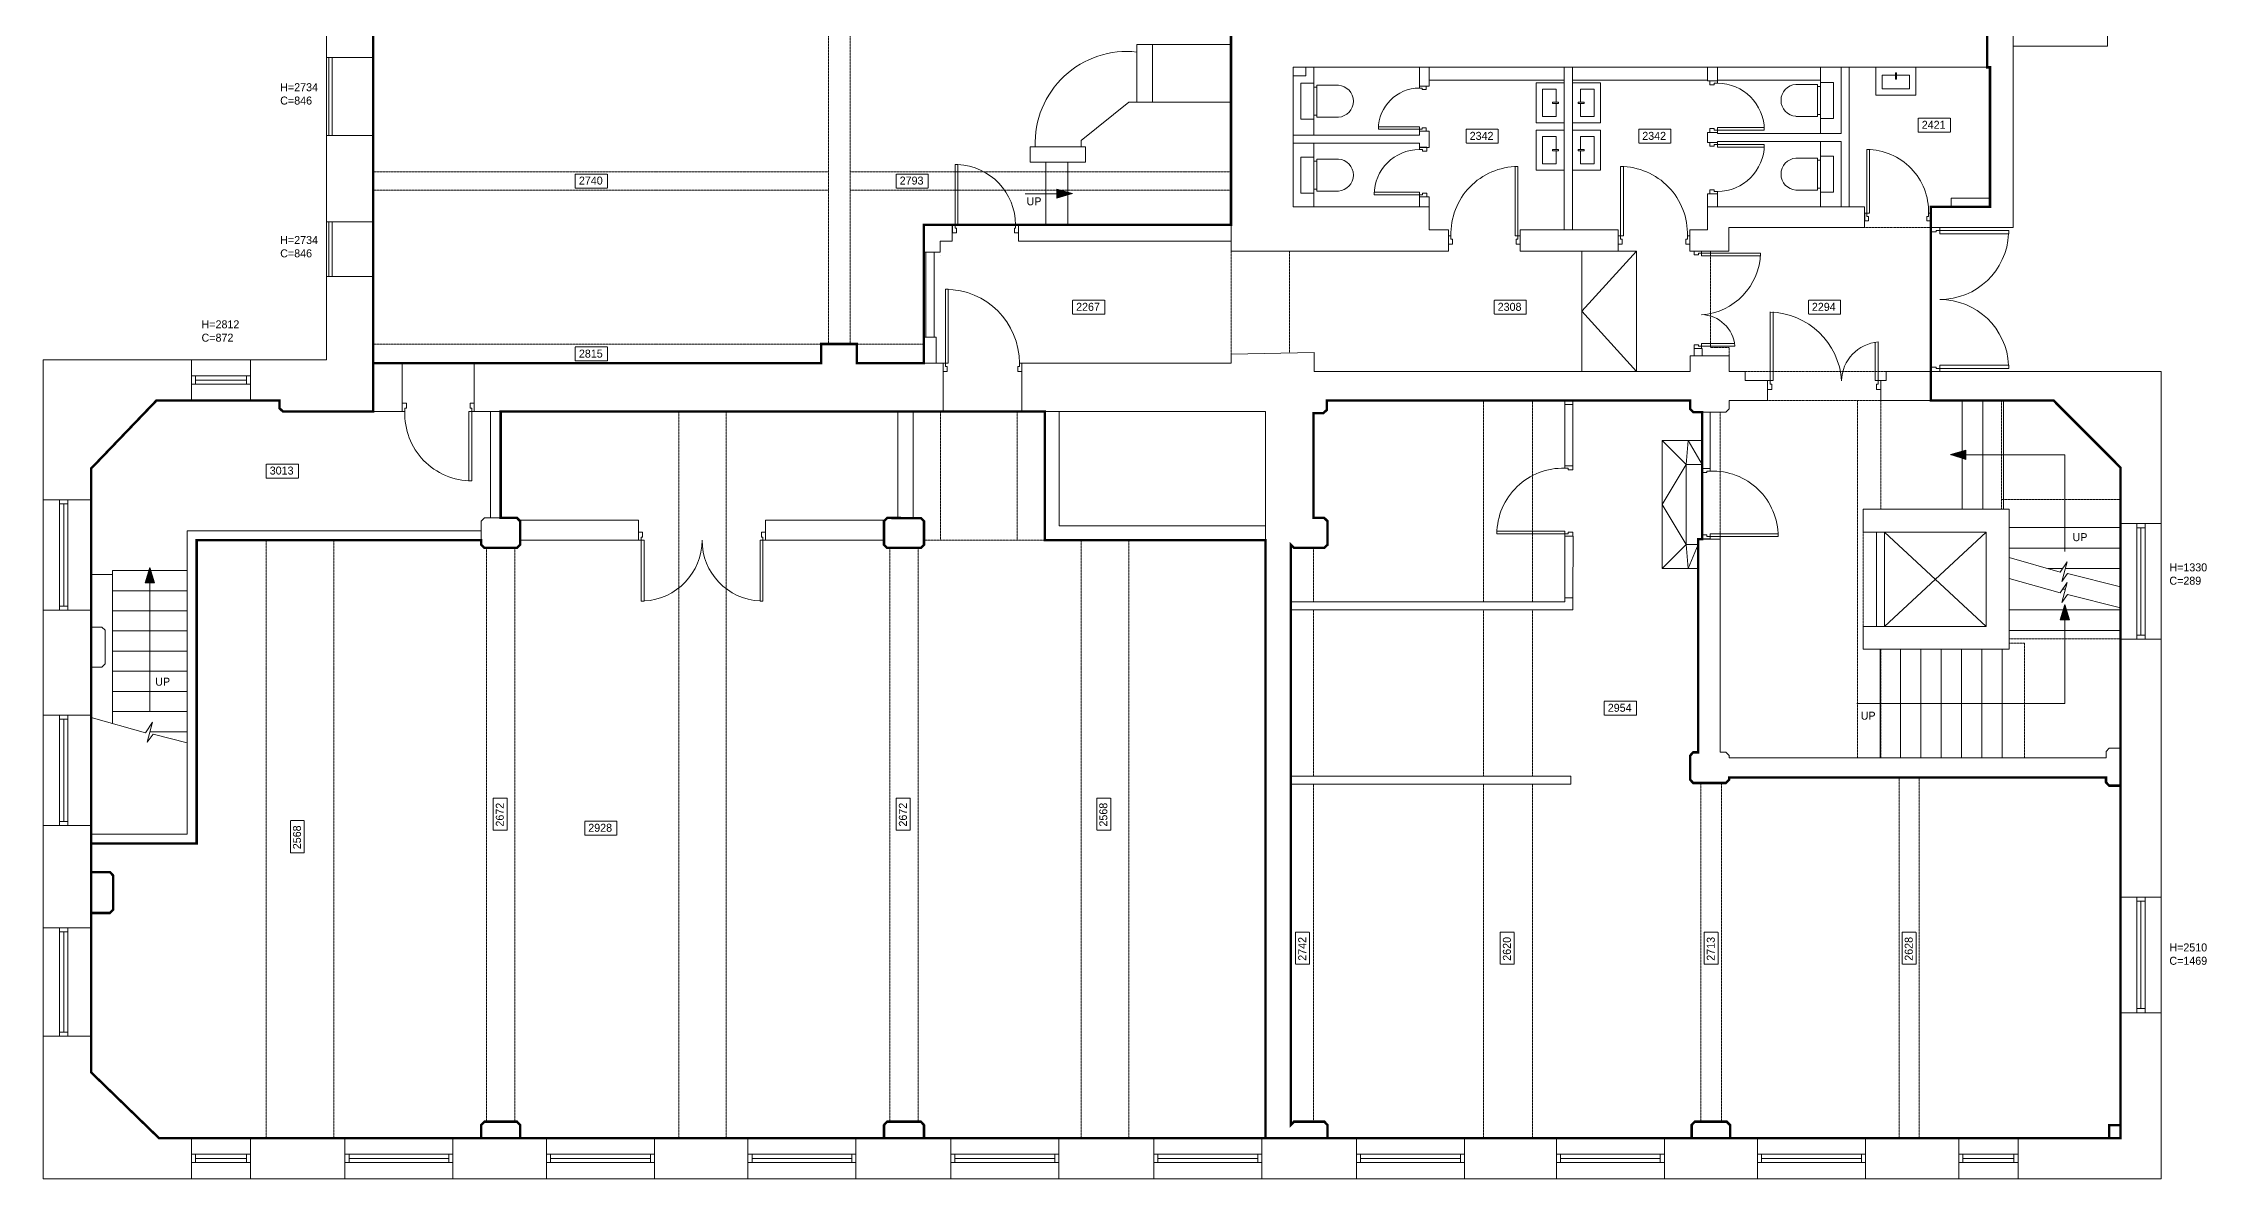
# Model space of a CAD drawing. Header units: millimetres. Extents: x 62976 to 1097852, y -110926 to 167100.
# Drawn here: x 851190 to 878229, y -27187 to -12993 of the extents above; entities that cross this region are included whole.
import ezdxf

# ---------------------------------------------------------------- set-up
doc = ezdxf.new("R2010")
doc.units = ezdxf.units.MM
doc.linetypes.add('HIDDENX2', pattern=[0.75, 0.5, -0.25])
for name, color, linetype, lineweight in [('BLOCKS', 8, 'Continuous', 15), ('Ceiling', 45, 'HIDDENX2', 15), ('Ceiling tag', 1, 'Continuous', 15), ('GIA', 84, 'Continuous', 15), ('NIA', 30, 'Continuous', 15), ('Partitions', 155, 'Continuous', 15), ('Stairs', 8, 'Continuous', 15), ('WALLS', 7, 'Continuous', 15)]:
    doc.layers.add(name, color=color, linetype=linetype, lineweight=lineweight)
doc.layers.add('Whatch', color=7, linetype='Continuous', lineweight=15, true_color=0xa8a8a8)
doc.styles.add('Century Gothic', font='GOTHIC.TTF')

# ---------------------------------------------------------------- blocks, each defined once
blk = doc.blocks.new('DOOR 840')
at = {"layer": 'BLOCKS'}
for p, q in [((-582, 249), (-582, -591)), ((-582, -591), (-582, 249)), ((-548, 249), (-582, 249)), ((-548, -591), (-548, 248)), ((-612, -691), (-612, -591)), ((-582, -591), (-612, -591)), ((-562, -691), (-612, -691)), ((-548, -591), (-582, -591)), ((-582, -632), (-582, -591)), ((-562, -632), (-582, -632)), ((-562, -691), (-562, -632)), ((208, -632), (228, -632)), ((208, -691), (208, -632)), ((208, -691), (258, -691)), ((228, -632), (228, -591)), ((228, -591), (258, -591)), ((258, -691), (258, -591))]:
    blk.add_line(p, q, dxfattribs=at)
blk.add_arc((-586, -565), 814, 358.1575, 89.7593, dxfattribs=at)
blk = doc.blocks.new('DOOR 760')
at = {"layer": 'BLOCKS'}
for p, q in [((-712, -265), (-747, -265)), ((-747, -265), (-747, -365)), ((-712, -265), (-712, -305)), ((83, -265), (48, -265)), ((48, -305), (48, -265)), ((83, -365), (83, -265)), ((-747, -365), (-697, -365)), ((-712, -305), (-697, -305)), ((-697, -305), (-697, -365)), ((33, -305), (33, -365)), ((48, -305), (33, -305)), ((33, -365), (83, -365))]:
    blk.add_line(p, q, dxfattribs=at)
blk.add_lwpolyline([(-677, -265), (-677, 495), (-712, 495), (-712, -265)], close=True, dxfattribs=at)
blk.add_arc((-714, -266), 761, 0.0439, 87.2558, dxfattribs=at)
blk = doc.blocks.new('door')
at = {"layer": 'BLOCKS'}
for p, q in [((0, 450), (0, -450)), ((0, 450), (34, 450)), ((0, -450), (0, 450)), ((34, -450), (34, 450)), ((-30, -550), (-30, -450)), ((0, -450), (-30, -450)), ((34, -450), (0, -450)), ((0, -491), (0, -450)), ((20, -491), (0, -491)), ((20, -550), (20, -491)), ((880, -491), (900, -491)), ((880, -550), (880, -491)), ((900, -491), (900, -450)), ((900, -450), (930, -450)), ((930, -550), (930, -450)), ((20, -550), (-30, -550)), ((880, -550), (930, -550))]:
    blk.add_line(p, q, dxfattribs=at)
blk.add_arc((0, -450), 900, 0, 90, dxfattribs=at)
blk = doc.blocks.new('DOOR 900')
at = {"layer": 'Whatch'}
blk.add_blockref('door', (-825, 91), dxfattribs=at)
blk = doc.blocks.new('DOOR 610')
at = {"layer": 'BLOCKS'}
for p, q in [((-582, 428), (-582, -182)), ((-582, 428), (-548, 428)), ((-548, -182), (-548, 428)), ((-612, -282), (-612, -182)), ((-582, -182), (-612, -182)), ((-548, -182), (-582, -182)), ((-582, -223), (-582, -182)), ((-562, -223), (-582, -223)), ((-562, -282), (-562, -223)), ((8, -223), (28, -223)), ((8, -282), (8, -223)), ((28, -223), (28, -182)), ((28, -182), (58, -182)), ((58, -282), (58, -182)), ((-562, -282), (-612, -282)), ((8, -282), (58, -282))]:
    blk.add_line(p, q, dxfattribs=at)
blk.add_arc((-582, -182), 610, 0, 90, dxfattribs=at)
blk = doc.blocks.new('wc')
at = {"layer": 'BLOCKS'}
for p, q in [((36874, 129352), (36874, 129084)), ((37274, 129084), (37274, 129352)), ((37299, 129044), (36849, 129044)), ((36849, 129044), (36849, 128881)), ((36874, 129084), (36899, 129084)), ((36899, 129044), (36899, 129084)), ((36899, 129084), (37249, 129084)), ((37249, 129084), (37249, 129044)), ((37274, 129084), (37249, 129084)), ((37299, 128881), (37299, 129044)), ((36849, 128881), (37299, 128881))]:
    blk.add_line(p, q, dxfattribs=at)
blk.add_arc((37074, 129339), 200, 3.8042, 176.1958, dxfattribs=at)
blk = doc.blocks.new('sink wc')
at = {"layer": 'BLOCKS'}
for p, q in [((36043, 129595), (36543, 129595)), ((36043, 129245), (36043, 129595)), ((36285, 129525), (36285, 129448)), ((36285, 129525), (36300, 129525)), ((36300, 129525), (36300, 129448)), ((36543, 129595), (36543, 129245)), ((36123, 129495), (36285, 129495)), ((36123, 129325), (36123, 129495)), ((36463, 129325), (36123, 129325)), ((36300, 129448), (36285, 129448)), ((36300, 129495), (36463, 129495)), ((36463, 129495), (36463, 129325)), ((36543, 129245), (36043, 129245))]:
    blk.add_line(p, q, dxfattribs=at)
blk = doc.blocks.new('DOOR 1210')
at = {"layer": 'BLOCKS'}
for p, q in [((523, -547), (523, 233)), ((557, 233), (557, -547)), ((-673, -107), (-673, -547)), ((-639, -547), (-639, -111)), ((-703, -647), (-703, -547)), ((-673, -547), (-703, -547)), ((-653, -647), (-703, -647)), ((-639, -547), (-673, -547)), ((-673, -588), (-673, -547)), ((-653, -588), (-673, -588)), ((-653, -647), (-653, -588)), ((523, -547), (557, -547)), ((537, -588), (557, -588)), ((537, -647), (537, -588)), ((537, -647), (587, -647)), ((557, -588), (557, -547)), ((557, -588), (557, -547)), ((557, -547), (587, -547)), ((587, -647), (587, -547))]:
    blk.add_line(p, q, dxfattribs=at)
for centre, radius, start, end in [((580, -605), 838, 91.5864, 176.0634), ((-708, -559), 453, 1.4922, 85.5208)]:
    blk.add_arc(centre, radius, start, end, dxfattribs=at)
blk = doc.blocks.new('DOUBLE DOOR')
at = {"layer": 'BLOCKS'}
for p, q in [((-1520, -760), (-1555, -760)), ((-1555, -760), (-1555, -860)), ((-1555, -860), (-1505, -860)), ((-1520, -760), (-1520, -800)), ((-1520, -800), (-1505, -800)), ((-1505, -800), (-1505, -860)), ((-15, -800), (-15, -860)), ((0, -800), (-15, -800)), ((35, -860), (-15, -860)), ((0, -760), (35, -760)), ((0, -760), (0, -800)), ((35, -760), (35, -860))]:
    blk.add_line(p, q, dxfattribs=at)
for points in [[(-1485, -760), (-1485, 0), (-1520, 0), (-1520, -760)], [(-35, -760), (-35, 0), (0, 0), (0, -760)]]:
    blk.add_lwpolyline(points, close=True, dxfattribs=at)
for centre, start, end in [((-1521, -761), 0.0439, 87.2558), ((1, -761), 92.7442, 179.9561)]:
    blk.add_arc(centre, 761, start, end, dxfattribs=at)

msp = doc.modelspace()

# ---------------------------------------------------------------- hatches: boundary and pattern name
at = {"layer": 'Stairs'}
for points in [[(863859, -14816), (863859, -14931), (864051, -14872)], [(875220, -18079), (875220, -18195), (875027, -18136)], [(852580, -19738), (852464, -19738), (852523, -19545)], [(876513, -20202), (876397, -20202), (876456, -20009)]]:
    msp.add_hatch(color=256, dxfattribs=at).paths.add_polyline_path(points)

# ---------------------------------------------------------------- linework, layer by layer
at = {"layer": 'BLOCKS', "ltscale": 2}
for p, q in [((876989, -13029), (876989, -8927)), ((854760, -13172), (854760, -14146)), ((854800, -13172), (854800, -14146)), ((865051, -13008), (866034, -13008)), ((875809, -13029), (876989, -13029)), ((867068, -14143), (867068, -13294)), ((864757, -13729), (864160, -14208)), ((864857, -13729), (864757, -13729)), ((865051, -13729), (866034, -13729)), ((864160, -14288), (864160, -14208)), ((867068, -15038), (867068, -14244)), ((854760, -15226), (854760, -15911)), ((854800, -15226), (854800, -15911)), ((870208, -17508), (870208, -18276)), ((870308, -17508), (870308, -18276)), ((870208, -19156), (870208, -19924)), ((870309, -19156), (870308, -19924))]:
    msp.add_line(p, q, dxfattribs=at)
at = {"layer": 'BLOCKS'}
for p, q in [((855311, -13172), (855311, -14146)), ((870199, -13456), (868512, -13456)), ((871990, -13456), (870303, -13456)), ((873403, -13456), (872113, -13456)), ((873403, -14120), (873403, -13294)), ((873403, -14221), (873403, -15038)), ((855311, -15226), (855311, -15911)), ((862221, -16666), (862221, -15606)), ((862322, -16666), (862322, -15606)), ((853041, -17152), (853780, -17152)), ((853041, -17256), (853780, -17256)), ((853092, -17256), (853092, -17152)), ((853092, -17203), (853730, -17203)), ((853730, -17256), (853730, -17152)), ((853041, -17458), (853780, -17458)), ((851392, -18701), (851392, -20080)), ((851392, -18751), (851495, -18751)), ((851445, -18751), (851445, -20029)), ((851495, -18701), (851495, -20080)), ((851787, -18701), (851787, -20080)), ((874101, -20282), (874101, -19103)), ((877152, -18997), (877152, -20443)), ((877354, -18997), (877354, -20443)), ((877354, -19050), (877458, -19050)), ((877405, -19050), (877405, -20392)), ((877458, -18997), (877458, -20443)), ((851392, -20029), (851495, -20029)), ((877354, -20392), (877458, -20392)), ((851392, -22772), (851392, -21393)), ((851392, -21443), (851495, -21443)), ((851445, -22721), (851445, -21443)), ((851495, -22772), (851495, -21393)), ((851787, -22772), (851787, -21393)), ((851392, -22721), (851495, -22721)), ((877152, -25114), (877152, -23668)), ((877354, -25114), (877354, -23668)), ((877354, -23719), (877458, -23719)), ((877405, -25061), (877405, -23719)), ((877458, -25114), (877458, -23668)), ((851392, -25405), (851392, -24051)), ((851495, -25405), (851495, -24051)), ((851787, -25405), (851787, -24048)), ((851392, -24102), (851495, -24102)), ((851445, -25355), (851445, -24102)), ((877354, -25061), (877458, -25061)), ((877405, -25115), (877405, -25114)), ((851392, -25355), (851495, -25355)), ((853041, -26679), (853780, -26679)), ((854960, -26679), (856310, -26679)), ((857479, -26679), (858829, -26679)), ((859997, -26679), (861347, -26679)), ((862533, -26679), (863883, -26679)), ((865069, -26679), (866419, -26679)), ((867603, -26679), (868953, -26679)), ((870100, -26679), (871450, -26679)), ((872613, -26679), (873963, -26679)), ((875131, -26679), (875870, -26679)), ((853041, -26881), (853780, -26881)), ((853041, -26985), (853780, -26985)), ((853092, -26881), (853092, -26985)), ((853092, -26934), (853730, -26934)), ((853730, -26881), (853730, -26985)), ((854960, -26881), (856310, -26881)), ((854960, -26985), (856310, -26985)), ((855011, -26881), (855011, -26985)), ((855011, -26934), (856259, -26934)), ((856259, -26881), (856259, -26985)), ((857479, -26881), (858829, -26881)), ((857479, -26985), (858829, -26985)), ((857530, -26881), (857530, -26985)), ((857530, -26934), (858779, -26934)), ((858779, -26881), (858779, -26985)), ((859997, -26881), (861347, -26881)), ((859997, -26985), (861347, -26985)), ((860048, -26881), (860048, -26985)), ((860048, -26934), (861296, -26934)), ((861296, -26881), (861296, -26985)), ((862533, -26881), (863883, -26881)), ((862533, -26985), (863883, -26985)), ((862584, -26881), (862584, -26985)), ((862584, -26934), (863832, -26934)), ((863832, -26881), (863832, -26985)), ((865069, -26881), (866419, -26881)), ((865069, -26985), (866419, -26985)), ((865120, -26881), (865120, -26985)), ((865120, -26934), (866369, -26934)), ((866369, -26881), (866369, -26985)), ((867603, -26881), (868953, -26881)), ((867603, -26985), (868953, -26985)), ((867654, -26881), (867654, -26985)), ((867654, -26934), (868903, -26934)), ((868903, -26881), (868903, -26985)), ((870100, -26881), (871450, -26881)), ((870100, -26985), (871450, -26985)), ((870150, -26881), (870150, -26985)), ((870150, -26934), (871399, -26934)), ((871399, -26881), (871399, -26985)), ((872613, -26881), (873963, -26881)), ((872613, -26985), (873963, -26985)), ((872663, -26881), (872663, -26985)), ((872663, -26934), (873912, -26934)), ((873912, -26881), (873912, -26985)), ((875131, -26881), (875870, -26881)), ((875131, -26985), (875870, -26985)), ((875182, -26881), (875182, -26985)), ((875182, -26934), (875819, -26934)), ((875819, -26881), (875819, -26985))]:
    msp.add_line(p, q, dxfattribs=at)
at = {"layer": 'BLOCKS', "ltscale": 2}
msp.add_arc((864731, -14240), 1144, 83.6521, 182.4017, dxfattribs=at)
at = {"layer": 'Ceiling', "ltscale": 2}
for p, q in [((861002, -16753), (861002, -9090)), ((861274, -9090), (861274, -16753)), ((861002, -14600), (855311, -14600)), ((866034, -14600), (861274, -14600)), ((861002, -14830), (855311, -14830)), ((866034, -14830), (861274, -14830)), ((873953, -15295), (874779, -15295)), ((866034, -15591), (866034, -16880)), ((866765, -15591), (866765, -16865)), ((872026, -15591), (872026, -16797)), ((860912, -16753), (855311, -16753)), ((861357, -16753), (862195, -16753)), ((855676, -16993), (856576, -16993)), ((872026, -16797), (872260, -16797)), ((872260, -16899), (872260, -16797)), ((872462, -17097), (874222, -17097)), ((869190, -19974), (869190, -17458)), ((869803, -19974), (869803, -17458)), ((872738, -17458), (874154, -17458)), ((873864, -17458), (873864, -21927)), ((874154, -17458), (874154, -18818)), ((875662, -18818), (875662, -17458)), ((859131, -26679), (859131, -17595)), ((859724, -26679), (859724, -17595)), ((862405, -19206), (862405, -17595)), ((862435, -17595), (863421, -17595)), ((863362, -19206), (863362, -17595)), ((872148, -19191), (872148, -17605)), ((875662, -18698), (877152, -18698)), ((873936, -19103), (873936, -20282)), ((853974, -26679), (853974, -19206)), ((854821, -26679), (854821, -19206)), ((856731, -26474), (856731, -19302)), ((857083, -26474), (857083, -19302)), ((861769, -26474), (861769, -19302)), ((862125, -26474), (862125, -19302)), ((863707, -19206), (862197, -19206)), ((864161, -26679), (864161, -19206)), ((864759, -26679), (864759, -19206)), ((867065, -19303), (867065, -19974)), ((867065, -20074), (867065, -22156)), ((869190, -22156), (869190, -20074)), ((869803, -22156), (869803, -20074)), ((875758, -20438), (877152, -20438)), ((875758, -20494), (875950, -20494)), ((875950, -20494), (875950, -21927)), ((874154, -20566), (874154, -21927)), ((874386, -26679), (874386, -22171)), ((874634, -26679), (874634, -22171)), ((867065, -22256), (867065, -26474)), ((869190, -26679), (869190, -22256)), ((869803, -26679), (869803, -22256)), ((871904, -26474), (871904, -22240)), ((872163, -26474), (872163, -22240))]:
    msp.add_line(p, q, dxfattribs=at)
at = {"layer": 'Ceiling'}
for points in [[(874623, -13931), (875025, -13931), (875025, -14106), (874623, -14106)], [(868972, -14069), (869374, -14069), (869374, -14243), (868972, -14243)], [(871129, -14069), (871531, -14069), (871531, -14243), (871129, -14243)], [(857839, -14628), (858241, -14628), (858241, -14803), (857839, -14803)], [(861849, -14628), (862250, -14628), (862250, -14803), (861849, -14803)], [(864053, -16206), (864455, -16206), (864455, -16380), (864053, -16380)], [(869323, -16206), (869724, -16206), (869724, -16380), (869323, -16380)], [(873250, -16206), (873651, -16206), (873651, -16380), (873250, -16380)], [(857839, -16790), (858241, -16790), (858241, -16965), (857839, -16965)], [(853976, -18253), (854378, -18253), (854378, -18428), (853976, -18428)], [(870699, -21217), (871101, -21217), (871101, -21392), (870699, -21392)], [(856812, -22829), (856812, -22428), (856987, -22428), (856987, -22829)], [(861851, -22829), (861851, -22428), (862026, -22428), (862026, -22829)], [(864356, -22829), (864356, -22428), (864530, -22428), (864530, -22829)], [(854278, -23113), (854278, -22711), (854452, -22711), (854452, -23113)], [(857956, -22717), (858358, -22717), (858358, -22892), (857956, -22892)], [(866842, -24507), (866842, -24105), (867016, -24105), (867016, -24507)], [(869399, -24507), (869399, -24105), (869574, -24105), (869574, -24507)], [(871948, -24507), (871948, -24105), (872123, -24105), (872123, -24507)], [(874422, -24507), (874422, -24105), (874596, -24105), (874596, -24507)]]:
    msp.add_lwpolyline(points, close=True, dxfattribs=at)
at = {"layer": 'GIA', "ltscale": 2, "const_width": 30}
msp.add_lwpolyline([(875484, -12889), (875484, -13294), (875520, -13294), (875520, -15038), (874779, -15038), (874779, -17458), (876313, -17458), (877152, -18298), (877152, -26679), (852635, -26679), (851787, -25857), (851787, -18310), (852605, -17458), (854141, -17458), (854141, -17555), (854183, -17595), (855313, -17595), (855311, -10388)], dxfattribs=at)
at = {"layer": 'NIA', "ltscale": 2, "const_width": 30}
for points in [[(855311, -16993), (855311, -10388), (856234, -10388), (856234, -796), (866034, -796), (866034, -15263), (862195, -15263), (862195, -16993), (861357, -16993), (861357, -16753), (860912, -16753), (860912, -16993)], [(867231, -17458), (871772, -17458), (871772, -17565), (871811, -17605), (871923, -17605), (871923, -19191), (871872, -19191), (871872, -21857), (871811, -21857), (871772, -21898), (871772, -22199), (871811, -22240), (872218, -22240), (872260, -22199), (872260, -22171), (876970, -22171), (876970, -22232), (877010, -22274), (877152, -22274), (877152, -26516), (877011, -26516), (877011, -26679), (872271, -26679), (872271, -26516), (872229, -26474), (871831, -26474), (871791, -26516), (871791, -26679), (867241, -26679), (867241, -26516), (867201, -26474), (866821, -26474), (866781, -26516), (866781, -19260), (866823, -19302), (867199, -19302), (867241, -19262), (867241, -18968), (867199, -18927), (867065, -18927), (867065, -17617), (867189, -17617), (867231, -17577)], [(866464, -19206), (863707, -19206), (863707, -17595), (856906, -17595), (856906, -18927), (857110, -18927), (857150, -18968), (857150, -19262), (857110, -19302), (856703, -19302), (856662, -19262), (856662, -19206), (853107, -19206), (853107, -22996), (851787, -22996), (851787, -23355), (852023, -23355), (852063, -23397), (852063, -23824), (852023, -23865), (851787, -23865), (851787, -25857), (852635, -26679), (856662, -26679), (856662, -26516), (856703, -26474), (857110, -26474), (857150, -26516), (857150, -26679), (861697, -26679), (861697, -26516), (861736, -26474), (862157, -26474), (862197, -26516), (862197, -26679), (866464, -26679)], [(861736, -19302), (861697, -19262), (861697, -18968), (861736, -18927), (862160, -18930), (862197, -18968), (862197, -19262), (862157, -19302)]]:
    msp.add_lwpolyline(points, close=True, dxfattribs=at)
at = {"layer": 'Partitions'}
for p, q in [((864857, -13008), (865051, -13008)), ((864857, -13008), (864857, -13729)), ((865051, -13008), (865051, -13729)), ((866970, -13401), (866812, -13401)), ((866970, -13294), (866970, -13401)), ((868389, -13294), (868389, -13529)), ((868512, -13529), (868512, -13294)), ((870199, -15325), (870199, -13294)), ((870303, -15325), (870303, -13294)), ((871990, -13465), (871990, -13294)), ((872113, -13465), (871990, -13465)), ((872113, -13465), (872113, -13294)), ((873659, -14120), (873659, -13294)), ((873761, -13294), (873761, -15038)), ((864857, -13729), (865051, -13729)), ((868389, -13529), (868512, -13529)), ((863524, -14288), (863524, -14481)), ((863524, -14288), (864214, -14288)), ((864214, -14288), (864214, -14481)), ((866812, -14143), (868389, -14143)), ((866812, -14244), (868389, -14244)), ((868389, -14143), (868389, -14092)), ((868512, -14092), (868389, -14092)), ((868389, -14244), (868389, -14295)), ((868512, -14295), (868389, -14295)), ((868512, -14295), (868512, -14092)), ((871990, -14109), (872113, -14109)), ((871990, -14232), (871990, -14109)), ((871990, -14232), (872113, -14232)), ((872113, -14120), (872113, -14109)), ((873659, -14120), (872113, -14120)), ((872113, -14232), (872113, -14221)), ((873659, -14221), (872113, -14221)), ((873659, -14221), (873659, -15038)), ((863524, -14481), (864214, -14481)), ((868512, -14915), (868389, -14915)), ((868389, -14915), (868389, -15038)), ((868512, -14915), (868512, -15038)), ((871990, -15038), (871990, -14875)), ((872113, -14875), (871990, -14875)), ((872113, -15038), (872113, -14875)), ((862195, -15606), (862195, -15263)), ((862551, -15263), (862195, -15263)), ((862551, -15263), (862551, -15468)), ((866034, -15263), (863376, -15263)), ((863376, -15468), (863376, -15263)), ((862399, -15606), (862195, -15606)), ((862551, -15468), (862399, -15468)), ((862399, -15468), (862399, -15606)), ((862399, -15649), (862399, -15649)), ((863376, -15468), (866034, -15468)), ((862195, -16993), (862195, -16666)), ((862195, -16666), (862349, -16666)), ((862349, -16666), (862349, -16993)), ((871821, -16899), (871821, -16809)), ((871922, -16809), (871821, -16809)), ((871922, -16809), (871922, -16899)), ((870208, -17508), (870208, -17458)), ((870208, -17508), (870308, -17508)), ((870308, -17508), (870308, -17458)), ((856777, -18927), (856777, -17595)), ((856906, -17595), (856906, -18927)), ((861868, -17595), (861868, -18927)), ((862060, -18927), (862060, -17595)), ((863707, -19206), (863707, -17595)), ((871923, -17605), (871923, -18311)), ((872024, -17605), (872024, -18311)), ((856662, -19089), (852990, -19089)), ((852990, -19089), (852990, -22879)), ((858628, -18953), (857135, -18953)), ((858628, -19206), (858628, -18953)), ((861711, -18953), (860218, -18953)), ((860218, -19206), (860218, -18953)), ((853107, -19206), (856662, -19206)), ((853107, -22996), (853107, -19206)), ((857150, -19206), (858628, -19206)), ((860218, -19206), (861697, -19206)), ((863707, -19206), (866464, -19206)), ((866781, -19974), (870208, -19974)), ((870208, -19974), (870208, -19924)), ((870208, -19924), (870308, -19924)), ((870308, -20074), (870308, -19924)), ((866781, -20074), (870308, -20074)), ((866781, -22156), (870281, -22156)), ((870281, -22156), (870281, -22256)), ((866781, -22256), (870281, -22256)), ((851787, -22879), (852990, -22879)), ((851787, -22996), (853107, -22996))]:
    msp.add_line(p, q, dxfattribs=at)
at = {"layer": 'Stairs', "ltscale": 2}
for p, q in [((863718, -15263), (863718, -14481)), ((863993, -15263), (863993, -14481)), ((870417, -15591), (870417, -17097)), ((870417, -16344), (871101, -15591)), ((871101, -15591), (871101, -17097)), ((870417, -16344), (871101, -17097)), ((871923, -17958), (871423, -17958)), ((871423, -17958), (871423, -19558)), ((871723, -18258), (871423, -17958)), ((871747, -17958), (871723, -18258)), ((871747, -17958), (871923, -18258)), ((871423, -18758), (871723, -18258)), ((871723, -18258), (871723, -19258)), ((871723, -18258), (871923, -18258)), ((871923, -18361), (871923, -19140)), ((871423, -18758), (871723, -19258)), ((871723, -19258), (871423, -19558)), ((871723, -19258), (871872, -19258)), ((871723, -19258), (871747, -19558)), ((871747, -19558), (871872, -19258)), ((871423, -19558), (871872, -19558))]:
    msp.add_line(p, q, dxfattribs=at)
at = {"layer": 'Stairs'}
for p, q in [((863859, -14816), (863859, -14931)), ((863859, -14816), (864051, -14872)), ((863462, -14874), (863859, -14874)), ((863859, -14931), (864051, -14872)), ((875171, -18818), (875171, -17458)), ((875429, -18818), (875429, -17458)), ((875687, -18818), (875687, -17458)), ((875220, -18079), (875027, -18136)), ((875220, -18079), (875220, -18195)), ((875220, -18195), (875027, -18136)), ((876455, -18137), (875031, -18137)), ((876455, -19345), (876455, -18137)), ((875758, -19047), (877152, -19047)), ((875758, -19304), (877152, -19304)), ((876397, -19604), (875758, -19423)), ((852055, -19635), (851787, -19635)), ((852055, -19585), (852055, -21495)), ((852990, -19585), (852055, -19585)), ((852464, -19738), (852523, -19545)), ((852580, -19738), (852464, -19738)), ((852522, -21348), (852522, -19738)), ((852580, -19738), (852523, -19545)), ((876397, -19865), (875758, -19685)), ((876247, -19561), (876425, -19561)), ((876483, -19474), (876397, -19604)), ((876483, -19735), (876397, -19865)), ((876418, -19723), (876483, -19474)), ((876490, -19622), (876418, -19723)), ((876418, -19984), (876483, -19735)), ((876460, -19561), (877152, -19561)), ((877152, -19788), (876490, -19622)), ((852990, -19837), (852055, -19837)), ((876490, -19883), (876418, -19984)), ((876428, -19818), (876461, -19818)), ((877152, -20049), (876490, -19883)), ((852990, -20089), (852055, -20089)), ((875758, -20076), (877152, -20076)), ((876397, -20202), (876456, -20009)), ((876513, -20202), (876397, -20202)), ((876455, -21246), (876455, -20202)), ((876513, -20202), (876456, -20009)), ((852990, -20340), (852055, -20340)), ((877152, -20333), (875758, -20333)), ((852990, -20592), (852055, -20592)), ((874147, -20566), (874147, -21927)), ((874401, -20566), (874401, -21927)), ((874656, -20566), (874656, -21927)), ((874910, -20566), (874910, -21927)), ((875165, -20566), (875165, -21927)), ((875419, -20566), (875419, -21927)), ((875674, -20566), (875674, -21927)), ((852990, -20844), (852055, -20844)), ((852990, -21096), (852055, -21096)), ((852990, -21348), (852055, -21348)), ((873854, -21246), (876455, -21246)), ((852469, -21612), (851787, -21420)), ((852555, -21482), (852469, -21612)), ((852490, -21731), (852555, -21482)), ((852562, -21630), (852490, -21731)), ((852990, -21600), (852524, -21600)), ((852990, -21738), (852562, -21630))]:
    msp.add_line(p, q, dxfattribs=at)
at = {"layer": 'WALLS'}
for p, q in [((866034, -796), (866034, -15591)), ((855311, -13172), (855311, -12105)), ((854730, -13172), (855311, -13172)), ((875520, -13294), (866812, -13294)), ((875520, -14930), (875520, -13294)), ((854730, -14146), (855311, -14146)), ((855311, -14146), (855311, -15226)), ((866812, -15038), (868512, -15038)), ((868512, -15038), (868512, -15325)), ((871990, -15325), (871990, -15038)), ((873953, -15038), (871990, -15038)), ((873953, -15295), (873953, -15038)), ((874779, -15295), (874779, -15038)), ((874779, -15038), (875036, -15038)), ((875036, -15038), (875036, -14930)), ((875036, -14930), (875520, -14930)), ((855311, -15226), (854730, -15226)), ((868512, -15325), (868752, -15325)), ((869650, -15591), (869650, -15325)), ((869650, -15325), (870871, -15325)), ((870871, -15591), (870871, -15325)), ((871769, -15591), (871769, -15325)), ((871769, -15325), (871990, -15325)), ((873953, -15295), (872256, -15295)), ((872256, -15591), (872256, -15295)), ((874893, -15295), (874779, -15295)), ((866034, -15591), (868752, -15591)), ((869650, -15591), (870871, -15591)), ((871769, -15591), (872256, -15591)), ((854730, -15911), (855311, -15911)), ((855311, -15911), (855311, -16993)), ((860912, -16993), (860912, -16753)), ((861357, -16753), (860912, -16753)), ((861357, -16993), (861357, -16753)), ((853041, -17458), (853041, -16950)), ((853780, -17458), (853780, -16950)), ((855676, -16993), (855311, -16993)), ((855676, -16993), (855676, -17595)), ((860912, -16993), (856576, -16993)), ((856576, -16993), (856576, -17595)), ((862435, -16993), (861357, -16993)), ((862435, -16993), (862435, -17595)), ((866034, -16993), (863421, -16993)), ((863421, -16993), (863421, -17595)), ((866034, -16880), (867073, -16859)), ((866034, -16880), (866034, -16993)), ((867073, -16859), (867073, -17097)), ((871772, -17097), (871772, -16899)), ((871772, -16899), (872260, -16899)), ((872260, -17097), (872260, -16899)), ((867073, -17097), (871772, -17097)), ((872260, -17097), (872462, -17097)), ((872462, -17097), (872462, -17210)), ((872462, -17210), (872738, -17210)), ((872738, -17458), (872738, -17210)), ((874157, -17210), (874222, -17210)), ((874157, -17458), (874157, -17210)), ((874222, -17210), (874222, -17097)), ((853041, -17458), (852605, -17458)), ((853780, -17458), (854141, -17458)), ((854141, -17555), (854141, -17458)), ((854183, -17595), (854141, -17555)), ((867231, -17577), (867231, -17458)), ((867231, -17458), (871772, -17458)), ((871772, -17565), (871772, -17458)), ((871811, -17605), (871772, -17565)), ((872218, -17605), (872260, -17565)), ((872260, -17565), (872260, -17458)), ((872260, -17458), (872738, -17458)), ((874157, -17458), (876313, -17458)), ((877152, -18298), (876313, -17458)), ((855676, -17595), (854183, -17595)), ((862435, -17595), (856576, -17595)), ((863707, -17595), (863421, -17595)), ((867065, -17617), (867189, -17617)), ((867065, -18927), (867065, -17617)), ((867189, -17617), (867231, -17577)), ((871811, -17605), (872218, -17605)), ((851787, -18310), (851787, -18701)), ((877152, -18997), (877152, -18298)), ((851190, -18701), (851787, -18701)), ((856662, -18968), (856703, -18927)), ((856703, -18927), (857110, -18927)), ((857110, -18927), (857150, -18968)), ((861736, -18927), (861697, -18968)), ((862157, -18927), (861736, -18927)), ((862157, -18927), (862197, -18968)), ((867199, -18927), (867241, -18968)), ((873936, -18818), (875758, -18818)), ((873936, -19103), (873936, -18818)), ((875758, -18818), (875758, -20566)), ((856662, -19262), (856662, -18968)), ((857150, -18968), (857150, -19262)), ((861697, -18968), (861697, -19262)), ((862197, -18968), (862197, -19262)), ((867241, -18968), (867241, -19262)), ((871872, -19191), (871872, -21857)), ((871872, -19191), (872148, -19191)), ((872148, -19191), (872148, -21857)), ((873936, -19103), (874202, -19103)), ((877152, -18997), (877660, -18997)), ((856703, -19302), (856662, -19262)), ((856703, -19302), (857110, -19302)), ((857150, -19262), (857110, -19302)), ((861697, -19262), (861736, -19302)), ((861736, -19302), (862157, -19302)), ((862157, -19302), (862197, -19262)), ((866464, -26679), (866464, -19206)), ((866823, -19302), (866781, -19260)), ((866781, -26516), (866781, -19260)), ((867199, -19302), (866823, -19302)), ((867241, -19262), (867199, -19302)), ((851190, -20080), (851787, -20080)), ((851787, -20080), (851787, -20291)), ((851787, -20291), (851922, -20291)), ((851922, -20291), (851962, -20331)), ((851962, -20331), (851962, -20749)), ((873936, -20566), (873936, -20282)), ((873936, -20282), (874202, -20282)), ((877152, -21805), (877152, -20443)), ((877152, -20443), (877660, -20443)), ((851787, -20791), (851787, -21393)), ((851787, -20791), (851922, -20791)), ((851922, -20791), (851962, -20749)), ((873936, -20566), (875758, -20566)), ((851190, -21393), (851787, -21393)), ((871772, -21898), (871811, -21857)), ((871772, -21898), (871772, -22199)), ((871811, -21857), (871872, -21857)), ((872148, -21857), (872218, -21857)), ((872260, -21898), (872218, -21857)), ((872260, -21927), (872260, -21898)), ((876970, -21847), (877010, -21805)), ((876970, -21847), (876970, -21927)), ((877010, -21805), (877152, -21805)), ((876970, -21927), (872260, -21927)), ((872260, -22171), (876970, -22171)), ((872260, -22171), (872260, -22199)), ((876970, -22171), (876970, -22232)), ((871772, -22199), (871811, -22240)), ((871811, -22240), (872218, -22240)), ((872260, -22199), (872218, -22240)), ((877010, -22274), (876970, -22232)), ((877152, -22274), (877010, -22274)), ((877152, -23668), (877152, -22274)), ((851190, -22772), (851787, -22772)), ((851787, -22772), (851787, -23355)), ((851787, -23355), (852023, -23355)), ((852063, -23397), (852023, -23355)), ((852063, -23824), (852063, -23397)), ((877152, -23668), (877660, -23668)), ((851787, -24051), (851190, -24051)), ((852023, -23865), (851787, -23865)), ((851787, -23865), (851787, -24051)), ((852063, -23824), (852023, -23865)), ((877152, -26516), (877152, -25114)), ((877152, -25114), (877660, -25114)), ((851787, -25405), (851190, -25405)), ((851787, -25857), (851787, -25405)), ((856662, -26516), (856703, -26474)), ((856703, -26474), (857110, -26474)), ((857150, -26516), (857110, -26474)), ((861736, -26474), (861697, -26516)), ((862157, -26474), (861736, -26474)), ((862157, -26474), (862197, -26516)), ((866781, -26516), (866821, -26474)), ((866821, -26474), (867201, -26474)), ((867241, -26516), (867201, -26474)), ((871831, -26474), (871791, -26516)), ((872229, -26474), (871831, -26474)), ((872229, -26474), (872271, -26516)), ((852635, -26679), (853041, -26679)), ((853041, -26679), (853041, -27187)), ((853780, -26679), (853780, -27187)), ((853780, -26679), (854960, -26679)), ((854960, -26679), (854960, -27187)), ((856310, -26679), (856662, -26679)), ((856310, -27187), (856310, -26679)), ((856662, -26679), (856662, -26516)), ((857150, -26679), (857150, -26516)), ((857150, -26679), (857479, -26679)), ((857479, -26679), (857479, -27187)), ((858829, -26679), (859997, -26679)), ((858829, -27187), (858829, -26679)), ((859997, -26679), (859997, -27187)), ((861697, -26679), (861347, -26679)), ((861347, -27187), (861347, -26679)), ((861697, -26679), (861697, -26516)), ((862197, -26679), (862197, -26516)), ((862197, -26679), (862533, -26679)), ((862533, -26679), (862533, -27187)), ((863883, -26679), (865069, -26679)), ((863883, -27187), (863883, -26679)), ((865069, -26679), (865069, -27187)), ((866419, -26679), (866464, -26679)), ((866419, -27187), (866419, -26679)), ((867241, -26679), (867241, -26516)), ((867241, -26679), (867603, -26679)), ((867603, -27187), (867603, -26679)), ((868953, -26679), (868953, -27187)), ((868953, -26679), (870100, -26679)), ((870100, -27187), (870100, -26679)), ((871450, -26679), (871450, -27187)), ((871791, -26679), (871450, -26679)), ((871791, -26679), (871791, -26516)), ((872271, -26679), (872271, -26516)), ((872613, -26679), (872271, -26679)), ((872613, -27187), (872613, -26679)), ((873963, -26679), (875131, -26679)), ((873963, -26679), (873963, -27187)), ((875131, -27187), (875131, -26679)), ((875870, -27187), (875870, -26679)), ((875870, -26679), (877011, -26679)), ((877011, -26516), (877152, -26516)), ((877011, -26679), (877011, -26516))]:
    msp.add_line(p, q, dxfattribs=at)
at = {"layer": 'WALLS', "ltscale": 2}
for p, q in [((875809, -13029), (875809, -12889)), ((866812, -15038), (866812, -13294)), ((868752, -15325), (868752, -15591)), ((870871, -15591), (871101, -15591)), ((874222, -17097), (874893, -17097)), ((851787, -18310), (852605, -17458)), ((867199, -18927), (867065, -18927)), ((851787, -25857), (852635, -26679))]:
    msp.add_line(p, q, dxfattribs=at)
at = {"layer": 'Whatch'}
for p, q in [((875809, -15295), (875809, -13029)), ((874893, -15295), (875809, -15295)), ((874202, -20282), (874202, -19103)), ((874202, -19103), (875474, -19103)), ((874202, -20282), (875474, -19103)), ((874202, -19103), (875474, -20282)), ((875474, -19103), (875474, -20282)), ((875474, -20282), (874202, -20282))]:
    msp.add_line(p, q, dxfattribs=at)
at = {"layer": 'Whatch', "ltscale": 2}
for p, q in [((863707, -17595), (866464, -17595)), ((863887, -19026), (863887, -17595)), ((866464, -19206), (866464, -17595)), ((863887, -19026), (866464, -19026))]:
    msp.add_line(p, q, dxfattribs=at)
at = {"layer": 'Whatch'}
msp.add_lwpolyline([(853683, 1120), (853683, -796), (855653, -796), (855653, -9824), (854730, -9824), (854730, -16950), (851190, -16950), (851190, -27187), (877660, -27187), (877660, -17097), (874893, -17097)], dxfattribs=at)

# ---------------------------------------------------------------- block references
at = {"layer": 'BLOCKS', "rotation": 270}
for name, p in [('wc', (738024, 23356)), ('sink wc', (740604, 22555)), ('sink wc', (740604, 21963)), ('wc', (738024, 22433))]:
    msp.add_blockref(name, p, dxfattribs=at)
at = {"layer": 'BLOCKS', "xscale": -1}
for name, p, rotation in [('sink wc', (999897, 22555), 90), ('wc', (1002447, 23367), 90), ('sink wc', (999897, 21963), 90), ('wc', (1002447, 22445), 90), ('DOUBLE DOOR', (860183, -19966), 180)]:
    msp.add_blockref(name, p, dxfattribs=dict(at, rotation=rotation))
at = {"layer": 'BLOCKS'}
for name, p, xscale, yscale, zscale, rotation in [('DOOR 610', (872288, -13520), -0.960785864439702, 0.960785864439702, 0.960785864439702, 270), ('DOOR 610', (868236, -13577), 0.8414503545069427, 0.8414503545069427, 0.8414503545069427, 90), ('DOOR 610', (868220, -14348), 0.9258329888082929, 0.9258329888082929, 0.9258329888082929, 90), ('DOOR 610', (872288, -14820), 0.960785864439702, 0.960785864439702, 0.960785864439702, 270), ('DOUBLE DOOR', (875754, -17058), 1.133333333333292, 1.133333333333292, 1.133333333333292, 270), ('DOOR 1210', (872432, -16145), -0.943972762431805, 0.943972762431805, 0.943972762431805, 270), ('DOOR 840', (855943, -18207), 1.034482758620957, 1.034482758620957, 1.034482758620957, 180), ('DOOR 840', (869609, -18536), 1.011850096059442, 1.011850096059442, 1.011850096059442, 90.00000000000001), ('DOOR 840', (872622, -18571), -1.011850096059442, 1.011850096059442, 1.011850096059442, 270)]:
    msp.add_blockref(name, p, dxfattribs=dict(at, xscale=xscale, yscale=yscale, zscale=zscale, rotation=rotation))
at = {"layer": 'BLOCKS', "xscale": -1}
msp.add_blockref('sink wc', (910637, -142889), dxfattribs=at)
at = {"layer": 'BLOCKS'}
for name, p, xscale, yscale, zscale in [('DOOR 840', (874535, -14558), 0.9494252873563216, 0.9494252873563216, 0.9494252873563216), ('DOOR 760', (863294, -15000), 0.9938286697379799, 0.9938286697379799, 0.9938286697379799), ('DOOR 840', (869018, -14791), -1.032183908045709, 1.032183908045709, 1.032183908045709), ('DOOR 840', (871503, -14791), 1.032183908045709, 1.032183908045709, 1.032183908045709), ('DOOR 900', (863313, -16625), 1.027083333333333, 1.027083333333333, 1.027083333333333), ('DOOR 1210', (873384, -16609), -1.099920063948841, 1.099920063948841, 1.099920063948841)]:
    msp.add_blockref(name, p, dxfattribs=dict(at, xscale=xscale, yscale=yscale, zscale=zscale))

# ---------------------------------------------------------------- texts
at = {"layer": 'Ceiling', "char_height": 100, "width": 730.14, "attachment_point": 1, "style": 'Century Gothic'}
for s, insert in [('2421', (874667, -13963)), ('2342', (869017, -14101)), ('2342', (871174, -14101)), ('2740', (857884, -14660)), ('2793', (861893, -14660)), ('2267', (864098, -16238)), ('2308', (869367, -16238)), ('2294', (873294, -16238)), ('2815', (857884, -16823)), ('3013', (854020, -18285)), ('2954', (870743, -21250)), ('2928', (858001, -22750))]:
    msp.add_mtext(s, dxfattribs=dict(at, insert=insert))
at = {"layer": 'Ceiling', "char_height": 100, "width": 730.14, "attachment_point": 1, "rotation": 90, "style": 'Century Gothic'}
for s, insert in [('2672', (856845, -22785)), ('2672', (861883, -22785)), ('2568', (864388, -22785)), ('2568', (854310, -23068)), ('2742', (866874, -24462)), ('2620', (869432, -24462)), ('2713', (871980, -24462)), ('2628', (874454, -24462))]:
    msp.add_mtext(s, dxfattribs=dict(at, insert=insert))
at = {"layer": 'Ceiling tag', "char_height": 100, "width": 730.14, "attachment_point": 7, "style": 'Century Gothic'}
for s, insert in [('H=2734\\PC=846', (854151, -13761)), ('H=2734\\PC=846', (854151, -15671)), ('H=2812\\PC=872', (853168, -16725)), ('H=1330\\PC=289', (877762, -19763)), ('H=2510\\PC=1469', (877762, -24514))]:
    msp.add_mtext(s, dxfattribs=dict(at, insert=insert))
at = {"layer": 'Stairs', "char_height": 100, "width": 1430, "attachment_point": 1, "style": 'Century Gothic'}
for insert in [(863479, -14919), (876552, -19117), (852589, -20924), (873904, -21349)]:
    msp.add_mtext('UP', dxfattribs=dict(at, insert=insert))

doc.saveas('drawing.dxf')
